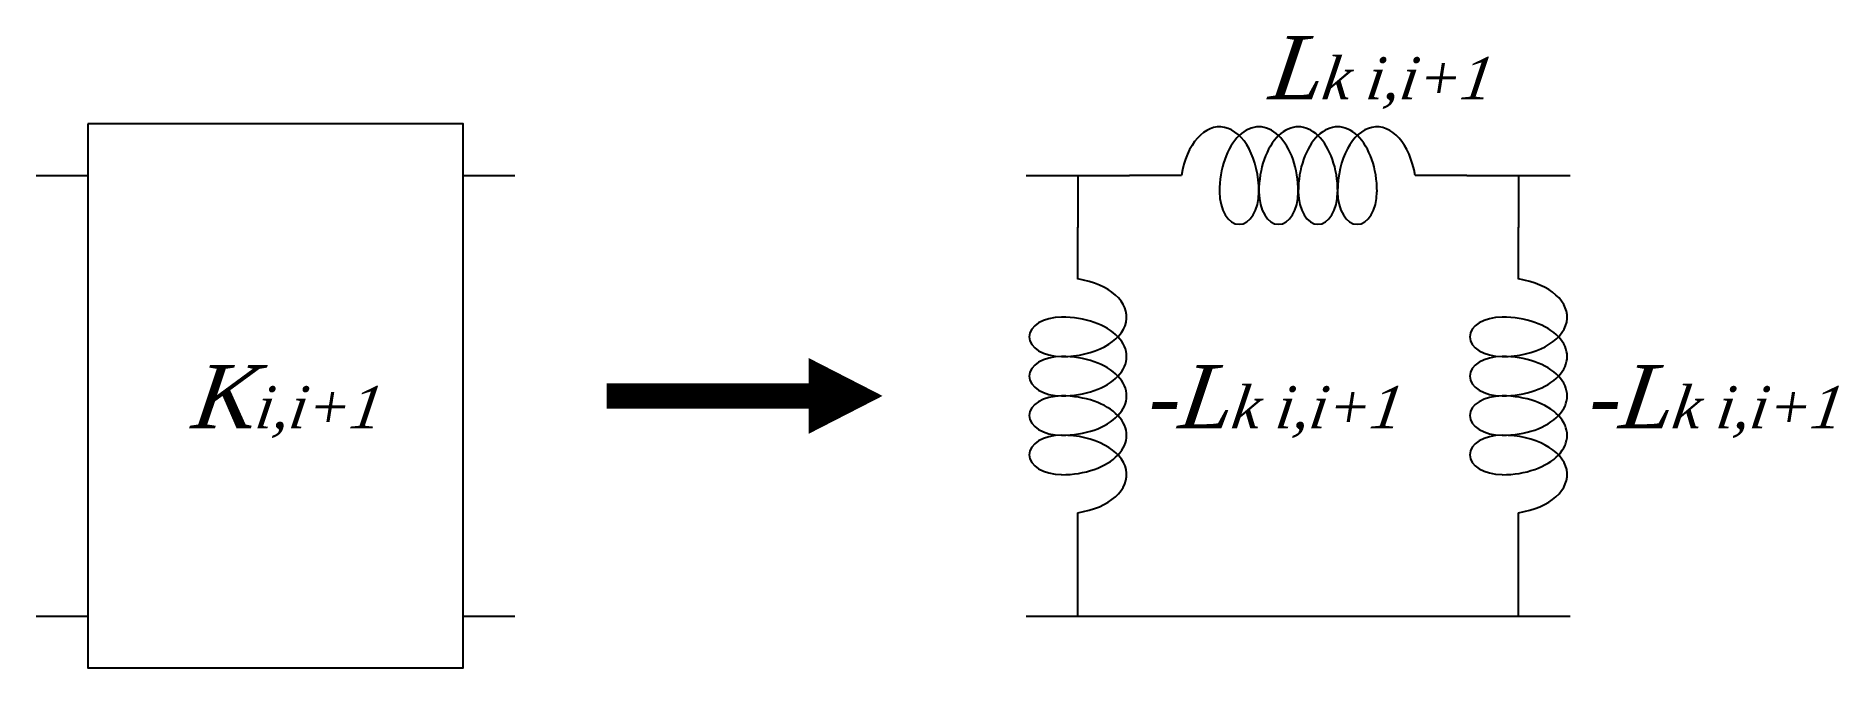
# Model space of a CAD drawing. Header units: inches. Extents: x -5.3 to 9, y -2.2 to 2.9.
import ezdxf

# ---------------------------------------------------------------- set-up
doc = ezdxf.new("R2010")
doc.units = ezdxf.units.IN
doc.header["$MEASUREMENT"] = 0
doc.styles.get("Standard").update_dxf_attribs({"font": 'arial.ttf'})

# ---------------------------------------------------------------- blocks, each defined once
blk = doc.blocks.new('ind_sym')
for p, q in [((0, 2.261), (0, 2.671)), ((0, 0), (0, 0.41))]:
    blk.add_line(p, q)
for centre, major_axis, start_param, end_param in [((-0.129, 1.959), (-0.515, 0), 1.570796, 4.459709), ((-0.129, 1.803), (-0.257, 0), -1.570796, 1.570796), ((-0.129, 1.647), (-0.515, 0), 1.570796, 4.712389), ((-0.129, 1.491), (-0.257, 0), -1.570796, 1.570796), ((-0.129, 1.335), (-0.515, 0), 1.570796, 4.712389), ((-0.129, 1.179), (-0.257, 0), -1.570796, 1.570796), ((-0.129, 1.023), (-0.515, 0), 1.570796, 4.712389), ((-0.129, 0.868), (-0.257, 0), -1.570796, 1.570796), ((-0.129, 0.712), (-0.515, 0), 1.823477, 4.712389)]:
    blk.add_ellipse(centre, major_axis=major_axis, ratio=0.606061, start_param=start_param, end_param=end_param)
blk = doc.blocks.new('T')
for p, q in [((-0.41, 0.41), (0, 0.41)), ((0, 0.41), (0, 0)), ((0, 0.41), (0.41, 0.41))]:
    blk.add_line(p, q)

msp = doc.modelspace()

# ---------------------------------------------------------------- linework, layer by layer
for p, q in [((-5.321, 1.745), (-4.911, 1.745)), ((-1.938, 1.745), (-1.528, 1.745)), ((-5.321, -1.745), (-4.911, -1.745)), ((-1.938, -1.745), (-1.528, -1.745)), ((3.342, -1.745), (6.013, -1.745))]:
    msp.add_line(p, q)
msp.add_lwpolyline([(-4.911, 2.154), (-4.911, -2.154), (-1.938, -2.154), (-1.938, 2.154)], close=True)
msp.add_lwpolyline([(0.8, 0, 0.6, 0, 0), (1.385, 0, 0, 0, 0)], format="xyseb")
at = {"const_width": 0.2}
msp.add_lwpolyline([(-0.8, 0), (0.8, 0)], dxfattribs=at)

# ---------------------------------------------------------------- block references
at = {"rotation": 90.0000000000001}
msp.add_blockref('ind_sym', (6.013, 1.745), dxfattribs=at)
for name, p in [('T', (2.932, 1.335)), ('T', (6.422, 1.335)), ('ind_sym', (2.932, -1.335)), ('ind_sym', (6.422, -1.335))]:
    msp.add_blockref(name, p)
at = {"xscale": -1, "rotation": 180}
for p in [(2.932, -1.335), (6.422, -1.335)]:
    msp.add_blockref('T', p, dxfattribs=at)

# ---------------------------------------------------------------- texts
at = {"char_height": 0.2, "attachment_point": 1}
for s, insert, width in [('{\\fTimes New Roman|b0|i1|c0|p0;\\H2.5x;{\\Q9;L\\H0.666667x;k i,i+1}}', (4.433, 2.85), 2.05411), ('{\\fTimes New Roman|b0|i1|c0|p0;\\H2.5x;{\\Q9;K\\H0.666667x;i,i+1}}', (-4.1, 0.244), 0.43813), ('{\\fTimes New Roman|b0|i1|c0|p0;\\H2.5x;{\\Q9;-L\\H0.666667x;k i,i+1}}', (3.465, 0.244), 2.12219), ('{\\fTimes New Roman|b0|i1|c0|p0;\\H2.5x;{\\Q9;-L\\H0.666667x;k i,i+1}}', (6.955, 0.244), 2.15534)]:
    msp.add_mtext(s, dxfattribs=dict(at, insert=insert, width=width))

doc.saveas('drawing.dxf')
